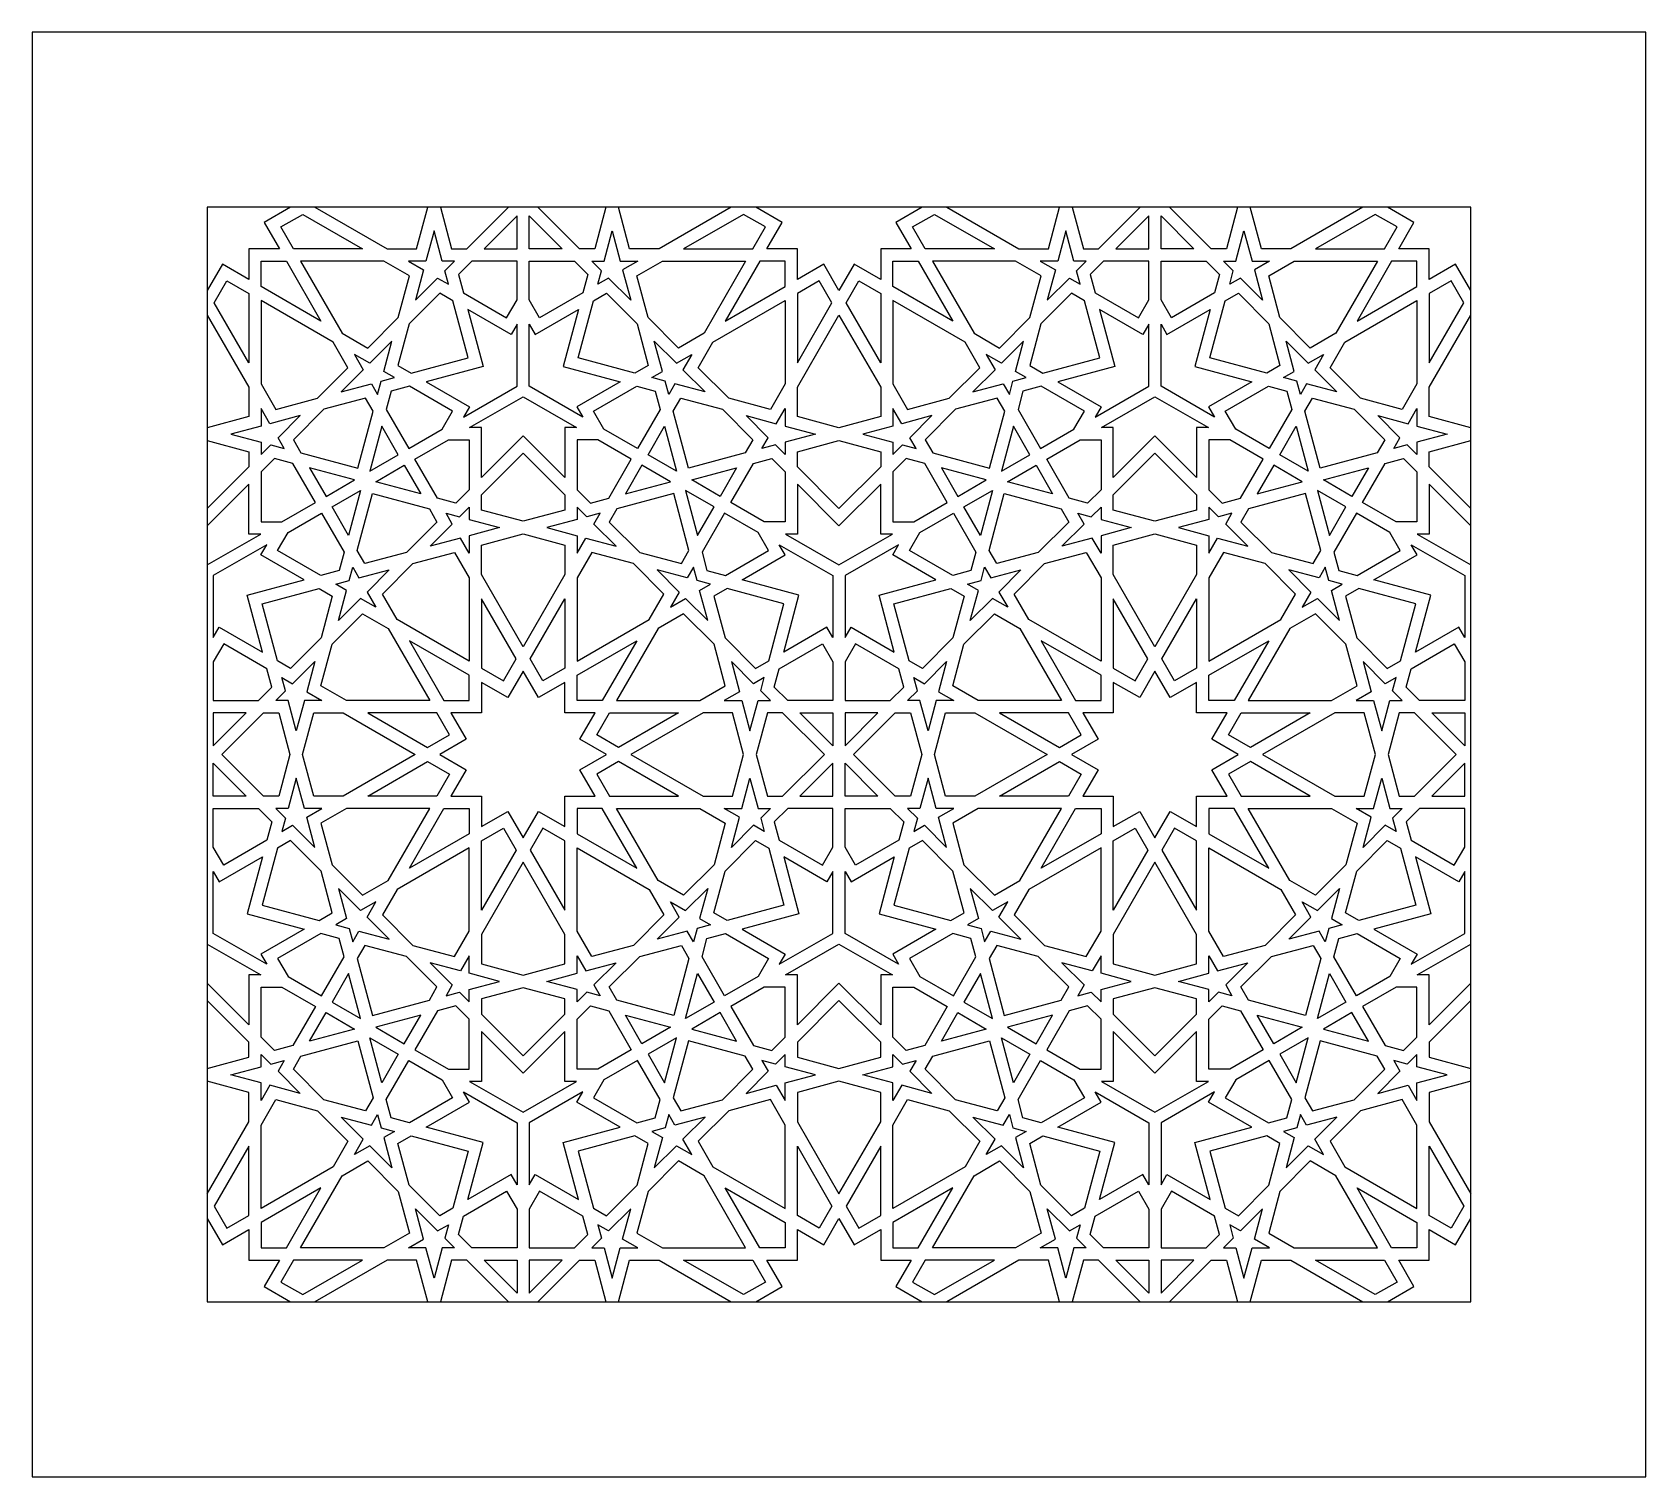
# Model space of a CAD drawing. Extents: x -423 to 1422, y 1718 to 3369.
import ezdxf

# ---------------------------------------------------------------- set-up
doc = ezdxf.new("R2010")
doc.units = 0
doc.layers.add('LAYER_01', color=7, linetype='CONTINUOUS')

msp = doc.modelspace()

# ---------------------------------------------------------------- linework, layer by layer
at = {"layer": 'LAYER_01'}
for points in [[(-423, 1717.6), (1421.7, 1717.6), (1421.7, 3368.7), (-423, 3368.7)], [(-223, 1917.6), (1221.7, 1917.6), (1221.7, 3168.7), (-223, 3168.7)], [(-124.4, 3121.1), (-138.8, 3146.2), (-113.8, 3160.6), (-45.3, 3121.1)], [(93.6, 3121.1), (131.2, 3121.1), (131.2, 3158.7)], [(145.2, 3158.7), (182.8, 3121.1), (145.2, 3121.1)], [(400.7, 3121.1), (415.2, 3146.2), (390.1, 3160.6), (321.6, 3121.1)], [(598, 3121.1), (583.5, 3146.2), (608.6, 3160.6), (677, 3121.1)], [(853.5, 3158.7), (815.9, 3121.1), (853.5, 3121.1)], [(867.5, 3158.7), (905.1, 3121.1), (867.5, 3121.1)], [(1123, 3121.1), (1137.5, 3146.2), (1112.4, 3160.6), (1044, 3121.1)], [(52.7, 3080.7), (48.6, 3095.9), (59.8, 3107.1), (45.6, 3107.1), (36.4, 3141.7), (27.1, 3107.1), (7, 3107.1), (24.4, 3097), (15.1, 3062.4), (40.4, 3087.8)], [(223.6, 3080.7), (227.7, 3095.9), (216.6, 3107.1), (230.7, 3107.1), (240, 3141.7), (249.2, 3107.1), (269.4, 3107.1), (251.9, 3097), (261.2, 3062.4), (235.9, 3087.8)], [(775, 3080.7), (770.9, 3095.9), (782.1, 3107.1), (768, 3107.1), (758.7, 3141.7), (749.4, 3107.1), (729.3, 3107.1), (746.7, 3097), (737.5, 3062.4), (762.8, 3087.8)], [(946, 3080.7), (950.1, 3095.9), (938.9, 3107.1), (953, 3107.1), (962.3, 3141.7), (971.6, 3107.1), (991.7, 3107.1), (974.3, 3097), (983.5, 3062.4), (958.2, 3087.8)], [(-161.4, 3078.2), (-161.4, 3107.1), (-132.4, 3107.1), (-92.9, 3038.6)], [(-68.7, 3024.6), (-39.5, 3007.8), (-4.7, 3042.6), (8.1, 3090.3), (-21, 3107.1), (-116.3, 3107.1)], [(119.2, 3042.3), (131.2, 3062.9), (131.2, 3107.1), (79.6, 3107.1), (64.2, 3091.7), (69.9, 3070.8)], [(157.1, 3042.3), (145.2, 3062.9), (145.2, 3107.1), (196.8, 3107.1), (212.1, 3091.7), (206.5, 3070.8)], [(345, 3024.6), (315.9, 3007.8), (281, 3042.6), (268.2, 3090.3), (297.4, 3107.1), (392.6, 3107.1)], [(437.7, 3078.2), (437.7, 3107.1), (408.8, 3107.1), (369.2, 3038.6)], [(561, 3078.2), (561, 3107.1), (589.9, 3107.1), (629.4, 3038.6)], [(653.7, 3024.6), (682.8, 3007.8), (717.7, 3042.6), (730.4, 3090.3), (701.3, 3107.1), (606.1, 3107.1)], [(853.5, 3062.9), (853.5, 3107.1), (801.9, 3107.1), (786.6, 3091.7), (792.2, 3070.8), (841.6, 3042.3)], [(867.5, 3062.9), (867.5, 3107.1), (919.1, 3107.1), (934.4, 3091.7), (928.8, 3070.8), (879.4, 3042.3)], [(1067.3, 3024.6), (1038.2, 3007.8), (1003.3, 3042.6), (990.6, 3090.3), (1019.7, 3107.1), (1114.9, 3107.1)], [(1160, 3078.2), (1160, 3107.1), (1131.1, 3107.1), (1091.6, 3038.6)], [(-214.9, 3059.5), (-200.4, 3084.5), (-175.4, 3070.1), (-175.4, 2991)], [(491.3, 3059.5), (476.8, 3084.5), (451.7, 3070.1), (451.7, 2991)], [(507.4, 3059.5), (521.9, 3084.5), (547, 3070.1), (547, 2991)], [(1213.6, 3059.5), (1199.1, 3084.5), (1174, 3070.1), (1174, 2991)], [(42.8, 3070.3), (7.9, 3035.4), (-4.9, 2987.8), (10.2, 2979.1), (75.3, 2996.5), (57.8, 3061.6)], [(233.6, 3070.3), (268.4, 3035.4), (281.2, 2987.8), (266.1, 2979.1), (201.1, 2996.5), (218.5, 3061.6)], [(765.1, 3070.3), (730.2, 3035.4), (717.5, 2987.8), (732.5, 2979.1), (797.6, 2996.5), (780.2, 3061.6)], [(955.9, 3070.3), (990.8, 3035.4), (1003.5, 2987.8), (988.5, 2979.1), (923.4, 2996.5), (940.8, 3061.6)], [(-161.4, 2966.8), (-144.6, 2937.6), (-96.9, 2950.4), (-62.1, 2985.2), (-78.9, 3014.4), (-161.4, 3062)], [(131.2, 2964.2), (131.2, 3034.9), (124.4, 3023.1), (75, 3051.7), (92.4, 2986.6), (27.4, 2969.2), (76.8, 2940.7), (70, 2928.9)], [(145.2, 2964.2), (145.2, 3034.9), (152, 3023.1), (201.4, 3051.7), (183.9, 2986.6), (249, 2969.2), (199.6, 2940.7), (206.4, 2928.9)], [(437.7, 2966.8), (420.9, 2937.6), (373.3, 2950.4), (338.4, 2985.2), (355.2, 3014.4), (437.7, 3062)], [(547, 2929.4), (499.3, 2916.6), (451.7, 2929.4), (451.7, 2963), (499.3, 3045.5), (547, 2963)], [(561, 2966.8), (577.8, 2937.6), (625.4, 2950.4), (660.2, 2985.2), (643.4, 3014.4), (561, 3062)], [(853.5, 2964.2), (853.5, 3034.9), (846.7, 3023.1), (797.3, 3051.7), (814.7, 2986.6), (749.7, 2969.2), (799.1, 2940.7), (792.3, 2928.9)], [(928.7, 2928.9), (867.5, 2964.2), (867.5, 3034.9), (874.3, 3023.1), (923.7, 3051.7), (906.3, 2986.6), (971.3, 2969.2), (921.9, 2940.7)], [(1160, 2966.8), (1143.2, 2937.6), (1095.6, 2950.4), (1060.8, 2985.2), (1077.6, 3014.4), (1160, 3062)], [(-28.2, 2954.6), (-24.2, 2969.9), (-8.9, 2974), (-21.2, 2981), (-11.9, 3015.6), (-37.2, 2990.3), (-54.7, 3000.4), (-44.6, 2982.9), (-69.9, 2957.6), (-35.3, 2966.9)], [(304.6, 2954.6), (300.5, 2969.9), (285.2, 2974), (297.5, 2981), (288.2, 3015.6), (313.6, 2990.3), (331, 3000.4), (320.9, 2982.9), (346.2, 2957.6), (311.7, 2966.9)], [(694.1, 2954.6), (698.2, 2969.9), (713.4, 2974), (701.2, 2981), (710.4, 3015.6), (685.1, 2990.3), (667.7, 3000.4), (677.7, 2982.9), (652.4, 2957.6), (687, 2966.9)], [(1026.9, 2954.6), (1022.8, 2969.9), (1007.6, 2974), (1019.8, 2981), (1010.6, 3015.6), (1035.9, 2990.3), (1053.3, 3000.4), (1043.3, 2982.9), (1068.6, 2957.6), (1034, 2966.9)], [(45.7, 2914.9), (57.6, 2935.5), (8.2, 2964.1), (-12.7, 2958.4), (-18.3, 2937.5), (7.4, 2892.8)], [(185.8, 2859.7), (138.2, 2907.3), (90.6, 2859.7), (90.6, 2916.8), (77, 2916.8), (138.2, 2952.1), (199.4, 2916.8), (185.8, 2916.8)], [(230.6, 2914.9), (218.7, 2935.5), (268.1, 2964.1), (289.1, 2958.4), (294.7, 2937.5), (268.9, 2892.8)], [(768, 2914.9), (780, 2935.5), (730.6, 2964.1), (709.6, 2958.4), (704, 2937.5), (729.8, 2892.8)], [(908.1, 2859.7), (860.5, 2907.3), (812.9, 2859.7), (812.9, 2916.8), (799.3, 2916.8), (860.5, 2952.1), (921.7, 2916.8), (908.1, 2916.8)], [(991.2, 2892.8), (953, 2914.9), (941, 2935.5), (990.4, 2964.1), (1011.4, 2958.4), (1017, 2937.5)], [(-161.4, 2885.9), (-150.2, 2897.1), (-135, 2893), (-142, 2905.3), (-116.7, 2930.6), (-151.3, 2921.3), (-161.4, 2938.8), (-161.4, 2918.6), (-195.9, 2909.3), (-161.4, 2900.1)], [(-42.1, 2950.6), (-89.7, 2937.8), (-124.5, 2903), (-115.8, 2887.9), (-50.8, 2870.5), (-33.4, 2935.5)], [(318.4, 2950.6), (366, 2937.8), (400.9, 2903), (392.2, 2887.9), (327.1, 2870.5), (309.7, 2935.5)], [(437.7, 2885.9), (426.6, 2897.1), (411.3, 2893), (418.4, 2905.3), (393.1, 2930.6), (427.6, 2921.3), (437.7, 2938.8), (437.7, 2918.6), (472.3, 2909.3), (437.7, 2900.1)], [(561, 2885.9), (572.1, 2897.1), (587.4, 2893), (580.3, 2905.3), (605.6, 2930.6), (571, 2921.3), (561, 2938.8), (561, 2918.6), (526.4, 2909.3), (561, 2900.1)], [(680.3, 2950.6), (632.6, 2937.8), (597.8, 2903), (606.5, 2887.9), (671.5, 2870.5), (689, 2935.5)], [(1040.7, 2950.6), (1088.4, 2937.8), (1123.2, 2903), (1114.5, 2887.9), (1049.5, 2870.5), (1032, 2935.5)], [(1160, 2885.9), (1148.9, 2897.1), (1133.6, 2893), (1140.7, 2905.3), (1115.4, 2930.6), (1150, 2921.3), (1160, 2938.8), (1160, 2918.6), (1194.6, 2909.3), (1160, 2900.1)], [(-4.7, 2885.8), (-23.5, 2918.4), (-37.2, 2867)], [(281, 2885.8), (299.8, 2918.4), (313.6, 2867)], [(685.1, 2867), (717.7, 2885.8), (698.9, 2918.4)], [(1003.3, 2885.8), (1022.1, 2918.4), (1035.9, 2867)], [(40.2, 2836), (14.4, 2880.7), (52.7, 2902.8), (76.6, 2902.8), (76.6, 2845.7), (61.2, 2830.4)], [(236.1, 2836), (261.9, 2880.7), (223.6, 2902.8), (199.8, 2902.8), (199.8, 2845.7), (215.1, 2830.4)], [(451.7, 2889.3), (499.3, 2902.1), (547, 2889.3), (547, 2871.9), (499.3, 2824.3), (451.7, 2871.9)], [(762.6, 2836), (736.8, 2880.7), (775, 2902.8), (798.9, 2902.8), (798.9, 2845.7), (783.5, 2830.4)], [(958.4, 2836), (984.2, 2880.7), (946, 2902.8), (922.1, 2902.8), (922.1, 2845.7), (937.5, 2830.4)], [(-137.5, 2809.1), (-99.3, 2831.2), (-125.1, 2875.9), (-146, 2881.5), (-161.4, 2866.1), (-161.4, 2809.1)], [(90.6, 2839.9), (138.2, 2887.5), (185.8, 2839.9), (185.8, 2822.5), (138.2, 2809.8), (90.6, 2822.5)], [(413.9, 2809.1), (375.6, 2831.2), (401.4, 2875.9), (422.4, 2881.5), (437.7, 2866.1), (437.7, 2809.1)], [(584.8, 2809.1), (623.1, 2831.2), (597.3, 2875.9), (576.3, 2881.5), (561, 2866.1), (561, 2809.1)], [(812.9, 2839.9), (860.5, 2887.5), (908.1, 2839.9), (908.1, 2822.5), (860.5, 2809.8), (812.9, 2822.5)], [(1136.2, 2809.1), (1097.9, 2831.2), (1123.7, 2875.9), (1144.7, 2881.5), (1160, 2866.1), (1160, 2809.1)], [(-105.9, 2870.7), (-87.1, 2838.2), (-54.6, 2857)], [(-30.2, 2854.9), (2.3, 2873.7), (21.1, 2841.1)], [(306.6, 2854.9), (274, 2873.7), (255.2, 2841.1)], [(363.5, 2838.2), (330.9, 2857), (382.3, 2870.7)], [(635.2, 2838.2), (667.7, 2857), (616.4, 2870.7)], [(692.1, 2854.9), (724.7, 2873.7), (743.4, 2841.1)], [(1028.9, 2854.9), (996.3, 2873.7), (977.6, 2841.1)], [(1104.6, 2870.7), (1085.8, 2838.2), (1053.3, 2857)], [(-80.1, 2826.1), (-47.6, 2844.9), (-61.4, 2793.5)], [(39.7, 2808.9), (4.9, 2774), (-42.8, 2761.3), (-51.5, 2776.4), (-34, 2841.4), (31, 2824)], [(236.6, 2808.9), (271.5, 2774), (319.1, 2761.3), (327.8, 2776.4), (310.4, 2841.4), (245.3, 2824)], [(356.5, 2826.1), (323.9, 2844.9), (337.7, 2793.5)], [(499.3, 2759.8), (560.5, 2795.1), (547, 2795.1), (547, 2852.1), (499.3, 2804.5), (451.7, 2852.1), (451.7, 2795.1), (438.1, 2795.1)], [(642.2, 2826.1), (674.7, 2844.9), (661, 2793.5)], [(762.1, 2808.9), (727.2, 2774), (679.6, 2761.3), (670.9, 2776.4), (688.3, 2841.4), (753.3, 2824)], [(958.9, 2808.9), (993.8, 2774), (1041.4, 2761.3), (1050.1, 2776.4), (1032.7, 2841.4), (967.7, 2824)], [(1078.8, 2826.1), (1046.3, 2844.9), (1060, 2793.5)], [(76.6, 2793.2), (76.6, 2773.1), (66.5, 2790.5), (31.9, 2781.3), (57.2, 2806.6), (50.1, 2818.9), (65.4, 2814.8), (76.6, 2825.9), (76.6, 2811.8), (111.1, 2802.5)], [(199.8, 2793.2), (199.8, 2773.1), (209.9, 2790.5), (244.4, 2781.3), (219.1, 2806.6), (226.2, 2818.9), (210.9, 2814.8), (199.8, 2825.9), (199.8, 2811.8), (165.2, 2802.5)], [(798.9, 2793.2), (798.9, 2773.1), (788.8, 2790.5), (754.2, 2781.3), (779.5, 2806.6), (772.5, 2818.9), (787.7, 2814.8), (798.9, 2825.9), (798.9, 2811.8), (833.5, 2802.5)], [(922.1, 2793.2), (922.1, 2773.1), (932.2, 2790.5), (966.8, 2781.3), (941.5, 2806.6), (948.5, 2818.9), (933.3, 2814.8), (922.1, 2825.9), (922.1, 2811.8), (887.5, 2802.5)], [(-142.5, 2776.3), (-130.5, 2797), (-92.3, 2819.1), (-66.5, 2774.4), (-72.1, 2753.4), (-93.1, 2747.8)], [(418.8, 2776.3), (406.9, 2797), (368.6, 2819.1), (342.8, 2774.4), (348.4, 2753.4), (369.4, 2747.8)], [(579.9, 2776.3), (591.8, 2797), (630.1, 2819.1), (655.9, 2774.4), (650.2, 2753.4), (629.3, 2747.8)], [(1141.1, 2776.3), (1129.2, 2797), (1090.9, 2819.1), (1065.1, 2774.4), (1070.8, 2753.4), (1091.7, 2747.8)], [(90.6, 2782.5), (138.2, 2795.3), (185.8, 2782.5), (185.8, 2748.9), (138.2, 2666.4), (90.6, 2748.9)], [(812.9, 2782.5), (860.5, 2795.3), (908.1, 2782.5), (908.1, 2748.9), (860.5, 2666.4), (812.9, 2748.9)], [(-216, 2747.6), (-216, 2676.9), (-209.2, 2688.7), (-159.8, 2660.2), (-177.2, 2725.2), (-112.2, 2742.7), (-161.6, 2771.2), (-154.8, 2783)], [(-5.9, 2697.5), (-22.7, 2726.6), (12.1, 2761.5), (59.7, 2774.2), (76.6, 2745.1), (76.6, 2649.9)], [(282.3, 2697.5), (299.1, 2726.6), (264.2, 2761.5), (216.6, 2774.2), (199.8, 2745.1), (199.8, 2649.9)], [(492.3, 2747.6), (492.3, 2676.9), (485.5, 2688.7), (436.1, 2660.2), (453.6, 2725.2), (388.5, 2742.7), (437.9, 2771.2), (431.1, 2783)], [(506.3, 2747.6), (506.3, 2676.9), (513.1, 2688.7), (562.5, 2660.2), (545.1, 2725.2), (610.1, 2742.7), (560.7, 2771.2), (567.5, 2783)], [(716.4, 2697.5), (699.6, 2726.6), (734.4, 2761.5), (782.1, 2774.2), (798.9, 2745.1), (798.9, 2649.9)], [(1004.6, 2697.5), (1021.4, 2726.6), (986.6, 2761.5), (938.9, 2774.2), (922.1, 2745.1), (922.1, 2649.9)], [(1214.7, 2747.6), (1214.7, 2676.9), (1207.9, 2688.7), (1158.5, 2660.2), (1175.9, 2725.2), (1110.9, 2742.7), (1160.3, 2771.2), (1153.5, 2783)], [(-75.9, 2737.9), (-60.7, 2742), (-56.6, 2757.2), (-49.5, 2745), (-14.9, 2754.2), (-40.2, 2728.9), (-30.2, 2711.5), (-47.6, 2721.6), (-72.9, 2696.3), (-63.7, 2730.8)], [(352.3, 2737.9), (337, 2742), (332.9, 2757.2), (325.8, 2745), (291.3, 2754.2), (316.6, 2728.9), (306.5, 2711.5), (324, 2721.6), (349.3, 2696.3), (340, 2730.8)], [(646.4, 2737.9), (661.7, 2742), (665.7, 2757.2), (672.8, 2745), (707.4, 2754.2), (682.1, 2728.9), (692.2, 2711.5), (674.7, 2721.6), (649.4, 2696.3), (658.7, 2730.8)], [(1074.6, 2737.9), (1059.3, 2742), (1055.2, 2757.2), (1048.2, 2745), (1013.6, 2754.2), (1038.9, 2728.9), (1028.8, 2711.5), (1046.3, 2721.6), (1071.6, 2696.3), (1062.3, 2730.8)], [(-80, 2724.1), (-92.7, 2676.5), (-127.6, 2641.6), (-142.7, 2650.3), (-160.1, 2715.3), (-95, 2732.8)], [(356.3, 2724.1), (369.1, 2676.5), (403.9, 2641.6), (419, 2650.3), (436.4, 2715.3), (371.4, 2732.8)], [(642.4, 2724.1), (629.6, 2676.5), (594.8, 2641.6), (579.7, 2650.3), (562.2, 2715.3), (627.3, 2732.8)], [(1078.6, 2724.1), (1091.4, 2676.5), (1126.2, 2641.6), (1141.3, 2650.3), (1158.8, 2715.3), (1093.7, 2732.8)], [(130.1, 2652.4), (90.6, 2720.9), (90.6, 2641.8), (115.6, 2627.3)], [(146.3, 2652.4), (185.8, 2720.9), (185.8, 2641.8), (160.7, 2627.3)], [(852.4, 2652.4), (812.9, 2720.9), (812.9, 2641.8), (837.9, 2627.3)], [(868.6, 2652.4), (908.1, 2720.9), (908.1, 2641.8), (883.1, 2627.3)], [(-63.8, 2604.8), (-92.9, 2621.6), (-80.2, 2669.2), (-45.3, 2704.1), (-16.2, 2687.2), (31.4, 2604.8)], [(340.1, 2604.8), (369.3, 2621.6), (356.5, 2669.2), (321.6, 2704.1), (292.5, 2687.2), (244.9, 2604.8)], [(658.5, 2604.8), (629.4, 2621.6), (642.2, 2669.2), (677, 2704.1), (706.2, 2687.2), (753.8, 2604.8)], [(1062.5, 2604.8), (1091.6, 2621.6), (1078.8, 2669.2), (1044, 2704.1), (1014.8, 2687.2), (967.2, 2604.8)], [(-216, 2648.9), (-216, 2604.8), (-164.4, 2604.8), (-149.1, 2620.1), (-154.7, 2641.1), (-204.1, 2669.6)], [(47.6, 2604.8), (76.6, 2604.8), (76.6, 2633.7), (8.1, 2673.2)], [(228.7, 2604.8), (199.8, 2604.8), (199.8, 2633.7), (268.3, 2673.2)], [(492.3, 2648.9), (492.3, 2604.8), (440.7, 2604.8), (425.4, 2620.1), (431, 2641.1), (480.4, 2669.6)], [(506.3, 2648.9), (506.3, 2604.8), (557.9, 2604.8), (573.3, 2620.1), (567.7, 2641.1), (518.3, 2669.6)], [(769.9, 2604.8), (798.9, 2604.8), (798.9, 2633.7), (730.4, 2673.2)], [(951.1, 2604.8), (922.1, 2604.8), (922.1, 2633.7), (990.6, 2673.2)], [(1214.7, 2648.9), (1214.7, 2604.8), (1163.1, 2604.8), (1147.7, 2620.1), (1153.3, 2641.1), (1202.7, 2669.6)], [(-144.6, 2604.8), (-133.4, 2615.9), (-137.5, 2631.2), (-125.3, 2624.1), (-100, 2649.4), (-109.2, 2614.8), (-91.8, 2604.8), (-111.9, 2604.8), (-121.2, 2570.2), (-130.5, 2604.8)], [(120.7, 2478.1), (138.2, 2447.9), (155.6, 2478.1), (185.8, 2460.7), (185.8, 2495.5), (220.6, 2495.5), (203.2, 2525.7), (233.4, 2543.2), (203.2, 2560.6), (220.6, 2590.8), (185.8, 2590.8), (185.8, 2625.6), (155.6, 2608.2), (138.2, 2638.4), (120.7, 2608.2), (90.6, 2625.6), (90.6, 2590.8), (55.7, 2590.8), (73.1, 2560.6), (42.9, 2543.2), (73.1, 2525.7), (55.7, 2495.5), (90.6, 2495.5), (90.6, 2460.7)], [(420.9, 2604.8), (409.8, 2615.9), (413.9, 2631.2), (401.6, 2624.1), (376.3, 2649.4), (385.6, 2614.8), (368.1, 2604.8), (388.3, 2604.8), (397.5, 2570.2), (406.8, 2604.8)], [(577.7, 2604.8), (588.9, 2615.9), (584.8, 2631.2), (597.1, 2624.1), (622.4, 2649.4), (613.1, 2614.8), (630.5, 2604.8), (610.4, 2604.8), (601.1, 2570.2), (591.9, 2604.8)], [(843.1, 2478.1), (860.5, 2447.9), (877.9, 2478.1), (908.1, 2460.7), (908.1, 2495.5), (943, 2495.5), (925.5, 2525.7), (955.7, 2543.2), (925.5, 2560.6), (943, 2590.8), (908.1, 2590.8), (908.1, 2625.6), (877.9, 2608.2), (860.5, 2638.4), (843.1, 2608.2), (812.9, 2625.6), (812.9, 2590.8), (778, 2590.8), (795.5, 2560.6), (765.3, 2543.2), (795.5, 2525.7), (778, 2495.5), (812.9, 2495.5), (812.9, 2460.7)], [(1143.3, 2604.8), (1132.1, 2615.9), (1136.2, 2631.2), (1123.9, 2624.1), (1098.6, 2649.4), (1107.9, 2614.8), (1090.5, 2604.8), (1110.6, 2604.8), (1119.9, 2570.2), (1129.1, 2604.8)], [(-178.4, 2590.8), (-216, 2590.8), (-216, 2553.2)], [(-158.6, 2495.5), (-206.2, 2543.2), (-158.6, 2590.8), (-141.2, 2590.8), (-128.4, 2543.2), (-141.2, 2495.5)], [(-101.2, 2495.5), (-113.9, 2543.2), (-101.2, 2590.8), (-67.5, 2590.8), (14.9, 2543.2), (-67.5, 2495.5)], [(28.9, 2551.2), (54, 2565.7), (39.5, 2590.8), (-39.5, 2590.8)], [(247.4, 2551.2), (222.3, 2565.7), (236.8, 2590.8), (315.9, 2590.8)], [(377.5, 2495.5), (390.3, 2543.2), (377.5, 2590.8), (343.9, 2590.8), (261.4, 2543.2), (343.9, 2495.5)], [(434.9, 2495.5), (482.6, 2543.2), (434.9, 2590.8), (417.5, 2590.8), (404.8, 2543.2), (417.5, 2495.5)], [(454.7, 2590.8), (492.3, 2590.8), (492.3, 2553.2)], [(543.9, 2590.8), (506.3, 2590.8), (506.3, 2553.2)], [(563.7, 2495.5), (516.1, 2543.2), (563.7, 2590.8), (581.1, 2590.8), (593.9, 2543.2), (581.1, 2495.5)], [(621.1, 2495.5), (608.4, 2543.2), (621.1, 2590.8), (654.8, 2590.8), (737.3, 2543.2), (654.8, 2495.5)], [(751.3, 2551.2), (776.3, 2565.7), (761.9, 2590.8), (682.8, 2590.8)], [(969.7, 2551.2), (944.7, 2565.7), (959.1, 2590.8), (1038.2, 2590.8)], [(1099.9, 2495.5), (1112.6, 2543.2), (1099.9, 2590.8), (1066.2, 2590.8), (983.7, 2543.2), (1066.2, 2495.5)], [(1157.3, 2495.5), (1204.9, 2543.2), (1157.3, 2590.8), (1139.9, 2590.8), (1127.1, 2543.2), (1139.9, 2495.5)], [(1177.1, 2590.8), (1214.7, 2590.8), (1214.7, 2553.2)], [(-178.4, 2495.5), (-216, 2495.5), (-216, 2533.1)], [(28.9, 2535.1), (54, 2520.6), (39.5, 2495.5), (-39.5, 2495.5)], [(247.4, 2535.1), (222.3, 2520.6), (236.8, 2495.5), (315.9, 2495.5)], [(454.7, 2495.5), (492.3, 2495.5), (492.3, 2533.1)], [(543.9, 2495.5), (506.3, 2495.5), (506.3, 2533.1)], [(751.3, 2535.1), (776.3, 2520.6), (761.9, 2495.5), (682.8, 2495.5)], [(969.7, 2535.1), (944.7, 2520.6), (959.1, 2495.5), (1038.2, 2495.5)], [(1177.1, 2495.5), (1214.7, 2495.5), (1214.7, 2533.1)], [(-144.6, 2481.5), (-133.4, 2470.4), (-137.5, 2455.1), (-125.3, 2462.2), (-100, 2436.9), (-109.2, 2471.5), (-91.8, 2481.5), (-111.9, 2481.5), (-121.2, 2516.1), (-130.5, 2481.5)], [(420.9, 2481.5), (409.8, 2470.4), (413.9, 2455.1), (401.6, 2462.2), (376.3, 2436.9), (385.6, 2471.5), (368.1, 2481.5), (388.3, 2481.5), (397.5, 2516.1), (406.8, 2481.5)], [(577.7, 2481.5), (588.9, 2470.4), (584.8, 2455.1), (597.1, 2462.2), (622.4, 2436.9), (613.1, 2471.5), (630.5, 2481.5), (610.4, 2481.5), (601.1, 2516.1), (591.9, 2481.5)], [(1143.3, 2481.5), (1132.1, 2470.4), (1136.2, 2455.1), (1123.9, 2462.2), (1098.6, 2436.9), (1107.9, 2471.5), (1090.5, 2481.5), (1110.6, 2481.5), (1119.9, 2516.1), (1129.1, 2481.5)], [(-216, 2437.4), (-216, 2481.5), (-164.4, 2481.5), (-149.1, 2466.2), (-154.7, 2445.2), (-204.1, 2416.7)], [(-63.8, 2481.5), (-92.9, 2464.7), (-80.2, 2417.1), (-45.3, 2382.2), (-16.2, 2399.1), (31.4, 2481.5)], [(47.6, 2481.5), (76.6, 2481.5), (76.6, 2452.6), (8.1, 2413.1)], [(228.7, 2481.5), (199.8, 2481.5), (199.8, 2452.6), (268.3, 2413.1)], [(340.1, 2481.5), (369.3, 2464.7), (356.5, 2417.1), (321.6, 2382.2), (292.5, 2399.1), (244.9, 2481.5)], [(492.3, 2437.4), (492.3, 2481.5), (440.7, 2481.5), (425.4, 2466.2), (431, 2445.2), (480.4, 2416.7)], [(506.3, 2437.4), (506.3, 2481.5), (557.9, 2481.5), (573.3, 2466.2), (567.7, 2445.2), (518.3, 2416.7)], [(658.5, 2481.5), (629.4, 2464.7), (642.2, 2417.1), (677, 2382.2), (706.2, 2399.1), (753.8, 2481.5)], [(769.9, 2481.5), (798.9, 2481.5), (798.9, 2452.6), (730.4, 2413.1)], [(951.1, 2481.5), (922.1, 2481.5), (922.1, 2452.6), (990.6, 2413.1)], [(1062.5, 2481.5), (1091.6, 2464.7), (1078.8, 2417.1), (1044, 2382.2), (1014.8, 2399.1), (967.2, 2481.5)], [(1214.7, 2437.4), (1214.7, 2481.5), (1163.1, 2481.5), (1147.7, 2466.2), (1153.3, 2445.2), (1202.7, 2416.7)], [(130.1, 2433.9), (90.6, 2365.4), (90.6, 2444.5), (115.6, 2459)], [(146.3, 2433.9), (185.8, 2365.4), (185.8, 2444.5), (160.7, 2459)], [(852.4, 2433.9), (812.9, 2365.4), (812.9, 2444.5), (837.9, 2459)], [(868.6, 2433.9), (908.1, 2365.4), (908.1, 2444.5), (883.1, 2459)], [(-80, 2362.2), (-92.7, 2409.8), (-127.6, 2444.7), (-142.7, 2436), (-160.1, 2371), (-95, 2353.5)], [(-5.9, 2388.8), (-22.7, 2359.7), (12.1, 2324.8), (59.7, 2312.1), (76.6, 2341.2), (76.6, 2436.4)], [(282.3, 2388.8), (299.1, 2359.7), (264.2, 2324.8), (216.6, 2312.1), (199.8, 2341.2), (199.8, 2436.4)], [(356.3, 2362.2), (369.1, 2409.8), (403.9, 2444.7), (419, 2436), (436.4, 2371), (371.4, 2353.5)], [(642.4, 2362.2), (629.6, 2409.8), (594.8, 2444.7), (579.7, 2436), (562.2, 2371), (627.3, 2353.5)], [(716.4, 2388.8), (699.6, 2359.7), (734.4, 2324.8), (782.1, 2312.1), (798.9, 2341.2), (798.9, 2436.4)], [(1004.6, 2388.8), (1021.4, 2359.7), (986.6, 2324.8), (938.9, 2312.1), (922.1, 2341.2), (922.1, 2436.4)], [(1078.6, 2362.2), (1091.4, 2409.8), (1126.2, 2444.7), (1141.3, 2436), (1158.8, 2371), (1093.7, 2353.5)], [(-216, 2338.7), (-216, 2409.4), (-209.2, 2397.6), (-159.8, 2426.1), (-177.2, 2361.1), (-112.2, 2343.6), (-161.6, 2315.1), (-154.8, 2303.3)], [(90.6, 2303.8), (138.2, 2291), (185.8, 2303.8), (185.8, 2337.4), (138.2, 2419.9), (90.6, 2337.4)], [(492.3, 2338.7), (492.3, 2409.4), (485.5, 2397.6), (436.1, 2426.1), (453.6, 2361.1), (388.5, 2343.6), (437.9, 2315.1), (431.1, 2303.3)], [(506.3, 2338.7), (506.3, 2409.4), (513.1, 2397.6), (562.5, 2426.1), (545.1, 2361.1), (610.1, 2343.6), (560.7, 2315.1), (567.5, 2303.3)], [(812.9, 2303.8), (860.5, 2291), (908.1, 2303.8), (908.1, 2337.4), (860.5, 2419.9), (812.9, 2337.4)], [(1214.7, 2338.7), (1214.7, 2409.4), (1207.9, 2397.6), (1158.5, 2426.1), (1175.9, 2361.1), (1110.9, 2343.6), (1160.3, 2315.1), (1153.5, 2303.3)], [(-75.9, 2348.4), (-60.7, 2344.3), (-56.6, 2329.1), (-49.5, 2341.3), (-14.9, 2332.1), (-40.2, 2357.4), (-30.2, 2374.8), (-47.6, 2364.7), (-72.9, 2390), (-63.7, 2355.5)], [(352.3, 2348.4), (337, 2344.3), (332.9, 2329.1), (325.8, 2341.3), (291.3, 2332.1), (316.6, 2357.4), (306.5, 2374.8), (324, 2364.7), (349.3, 2390), (340, 2355.5)], [(646.4, 2348.4), (661.7, 2344.3), (665.7, 2329.1), (672.8, 2341.3), (707.4, 2332.1), (682.1, 2357.4), (692.2, 2374.8), (674.7, 2364.7), (649.4, 2390), (658.7, 2355.5)], [(1074.6, 2348.4), (1059.3, 2344.3), (1055.2, 2329.1), (1048.2, 2341.3), (1013.6, 2332.1), (1038.9, 2357.4), (1028.8, 2374.8), (1046.3, 2364.7), (1071.6, 2390), (1062.3, 2355.5)], [(-142.5, 2310), (-130.5, 2289.3), (-92.3, 2267.2), (-66.5, 2311.9), (-72.1, 2332.9), (-93.1, 2338.5)], [(39.7, 2277.4), (4.9, 2312.3), (-42.8, 2325), (-51.5, 2309.9), (-34, 2244.9), (31, 2262.3)], [(236.6, 2277.4), (271.5, 2312.3), (319.1, 2325), (327.8, 2309.9), (310.4, 2244.9), (245.3, 2262.3)], [(418.8, 2310), (406.9, 2289.3), (368.6, 2267.2), (342.8, 2311.9), (348.4, 2332.9), (369.4, 2338.5)], [(499.3, 2326.5), (560.5, 2291.2), (547, 2291.2), (547, 2234.2), (499.3, 2281.8), (451.7, 2234.2), (451.7, 2291.2), (438.1, 2291.2)], [(579.9, 2310), (591.8, 2289.3), (630.1, 2267.2), (655.9, 2311.9), (650.2, 2332.9), (629.3, 2338.5)], [(762.1, 2277.4), (727.2, 2312.3), (679.6, 2325), (670.9, 2309.9), (688.3, 2244.9), (753.3, 2262.3)], [(958.9, 2277.4), (993.8, 2312.3), (1041.4, 2325), (1050.1, 2309.9), (1032.7, 2244.9), (967.7, 2262.3)], [(1141.1, 2310), (1129.2, 2289.3), (1090.9, 2267.2), (1065.1, 2311.9), (1070.8, 2332.9), (1091.7, 2338.5)], [(76.6, 2293.1), (76.6, 2313.2), (66.5, 2295.8), (31.9, 2305), (57.2, 2279.7), (50.1, 2267.4), (65.4, 2271.5), (76.6, 2260.4), (76.6, 2274.5), (111.1, 2283.8)], [(199.8, 2293.1), (199.8, 2313.2), (209.9, 2295.8), (244.4, 2305), (219.1, 2279.7), (226.2, 2267.4), (210.9, 2271.5), (199.8, 2260.4), (199.8, 2274.5), (165.2, 2283.8)], [(798.9, 2293.1), (798.9, 2313.2), (788.8, 2295.8), (754.2, 2305), (779.5, 2279.7), (772.5, 2267.4), (787.7, 2271.5), (798.9, 2260.4), (798.9, 2274.5), (833.5, 2283.8)], [(922.1, 2293.1), (922.1, 2313.2), (932.2, 2295.8), (966.8, 2305), (941.5, 2279.7), (948.5, 2267.4), (933.3, 2271.5), (922.1, 2260.4), (922.1, 2274.5), (887.5, 2283.8)], [(-80.1, 2260.2), (-47.6, 2241.4), (-61.4, 2292.8)], [(356.5, 2260.2), (323.9, 2241.4), (337.7, 2292.8)], [(642.2, 2260.2), (674.7, 2241.4), (661, 2292.8)], [(1078.8, 2260.2), (1046.3, 2241.4), (1060, 2292.8)], [(-137.5, 2277.2), (-99.3, 2255.1), (-125.1, 2210.4), (-146, 2204.8), (-161.4, 2220.2), (-161.4, 2277.2)], [(90.6, 2246.4), (138.2, 2198.8), (185.8, 2246.4), (185.8, 2263.8), (138.2, 2276.5), (90.6, 2263.8)], [(413.9, 2277.2), (375.6, 2255.1), (401.4, 2210.4), (422.4, 2204.8), (437.7, 2220.2), (437.7, 2277.2)], [(584.8, 2277.2), (623.1, 2255.1), (597.3, 2210.4), (576.3, 2204.8), (561, 2220.2), (561, 2277.2)], [(812.9, 2246.4), (860.5, 2198.8), (908.1, 2246.4), (908.1, 2263.8), (860.5, 2276.5), (812.9, 2263.8)], [(1136.2, 2277.2), (1097.9, 2255.1), (1123.7, 2210.4), (1144.7, 2204.8), (1160, 2220.2), (1160, 2277.2)], [(40.2, 2250.3), (14.4, 2205.6), (52.7, 2183.5), (76.6, 2183.5), (76.6, 2240.6), (61.2, 2255.9)], [(236.1, 2250.3), (261.9, 2205.6), (223.6, 2183.5), (199.8, 2183.5), (199.8, 2240.6), (215.1, 2255.9)], [(451.7, 2197), (499.3, 2184.2), (547, 2197), (547, 2214.4), (499.3, 2262), (451.7, 2214.4)], [(762.6, 2250.3), (736.8, 2205.6), (775, 2183.5), (798.9, 2183.5), (798.9, 2240.6), (783.5, 2255.9)], [(958.4, 2250.3), (984.2, 2205.6), (946, 2183.5), (922.1, 2183.5), (922.1, 2240.6), (937.5, 2255.9)], [(-87.1, 2248.1), (-54.6, 2229.3), (-105.9, 2215.6)], [(-30.2, 2231.4), (2.3, 2212.6), (21.1, 2245.2)], [(306.6, 2231.4), (274, 2212.6), (255.2, 2245.2)], [(382.3, 2215.6), (363.5, 2248.1), (330.9, 2229.3)], [(635.2, 2248.1), (667.7, 2229.3), (616.4, 2215.6)], [(692.1, 2231.4), (724.7, 2212.6), (743.4, 2245.2)], [(1028.9, 2231.4), (996.3, 2212.6), (977.6, 2245.2)], [(1085.8, 2248.1), (1053.3, 2229.3), (1104.6, 2215.6)], [(-42.1, 2135.7), (-89.7, 2148.5), (-124.5, 2183.3), (-115.8, 2198.4), (-50.8, 2215.8), (-33.4, 2150.8)], [(-37.2, 2219.3), (-4.7, 2200.5), (-23.5, 2167.9)], [(185.8, 2226.6), (138.2, 2179), (90.6, 2226.6), (90.6, 2169.5), (77, 2169.5), (138.2, 2134.2), (199.4, 2169.5), (185.8, 2169.5)], [(281, 2200.5), (299.8, 2167.9), (313.6, 2219.3)], [(318.4, 2135.7), (366, 2148.5), (400.9, 2183.3), (392.2, 2198.4), (327.1, 2215.8), (309.7, 2150.8)], [(680.3, 2135.7), (632.6, 2148.5), (597.8, 2183.3), (606.5, 2198.4), (671.5, 2215.8), (689, 2150.8)], [(717.7, 2200.5), (698.9, 2167.9), (685.1, 2219.3)], [(908.1, 2226.6), (860.5, 2179), (812.9, 2226.6), (812.9, 2169.5), (799.3, 2169.5), (860.5, 2134.2), (921.7, 2169.5), (908.1, 2169.5)], [(1035.9, 2219.3), (1003.3, 2200.5), (1022.1, 2167.9)], [(1040.7, 2135.7), (1088.4, 2148.5), (1123.2, 2183.3), (1114.5, 2198.4), (1049.5, 2215.8), (1032, 2150.8)], [(-161.4, 2200.4), (-150.2, 2189.2), (-135, 2193.3), (-142, 2181), (-116.7, 2155.7), (-151.3, 2165), (-161.4, 2147.5), (-161.4, 2167.7), (-195.9, 2177), (-161.4, 2186.2)], [(437.7, 2200.4), (426.6, 2189.2), (411.3, 2193.3), (418.4, 2181), (393.1, 2155.7), (427.6, 2165), (437.7, 2147.5), (437.7, 2167.7), (472.3, 2177), (437.7, 2186.2)], [(561, 2200.4), (572.1, 2189.2), (587.4, 2193.3), (580.3, 2181), (605.6, 2155.7), (571, 2165), (561, 2147.5), (561, 2167.7), (526.4, 2177), (561, 2186.2)], [(1160, 2200.4), (1148.9, 2189.2), (1133.6, 2193.3), (1140.7, 2181), (1115.4, 2155.7), (1150, 2165), (1160, 2147.5), (1160, 2167.7), (1194.6, 2177), (1160, 2186.2)], [(7.4, 2193.5), (45.7, 2171.4), (57.6, 2150.8), (8.2, 2122.2), (-12.7, 2127.9), (-18.3, 2148.8)], [(230.6, 2171.4), (218.7, 2150.8), (268.1, 2122.2), (289.1, 2127.9), (294.7, 2148.8), (268.9, 2193.5)], [(729.8, 2193.5), (768, 2171.4), (780, 2150.8), (730.6, 2122.2), (709.6, 2127.9), (704, 2148.8)], [(953, 2171.4), (941, 2150.8), (990.4, 2122.2), (1011.4, 2127.9), (1017, 2148.8), (991.2, 2193.5)], [(547, 2156.9), (499.3, 2169.7), (451.7, 2156.9), (451.7, 2123.3), (499.3, 2040.8), (547, 2123.3)], [(-161.4, 2119.5), (-144.6, 2148.7), (-96.9, 2135.9), (-62.1, 2101.1), (-78.9, 2071.9), (-161.4, 2024.3)], [(131.2, 2051.4), (124.4, 2063.2), (75, 2034.6), (92.4, 2099.7), (27.4, 2117.1), (76.8, 2145.6), (70, 2157.4), (131.2, 2122.1)], [(145.2, 2122.1), (145.2, 2051.4), (152, 2063.2), (201.4, 2034.6), (183.9, 2099.7), (249, 2117.1), (199.6, 2145.6), (206.4, 2157.4)], [(437.7, 2119.5), (420.9, 2148.7), (373.3, 2135.9), (338.4, 2101.1), (355.2, 2071.9), (437.7, 2024.3)], [(561, 2119.5), (577.8, 2148.7), (625.4, 2135.9), (660.2, 2101.1), (643.4, 2071.9), (561, 2024.3)], [(853.5, 2051.4), (846.7, 2063.2), (797.3, 2034.6), (814.7, 2099.7), (749.7, 2117.1), (799.1, 2145.6), (792.3, 2157.4), (853.5, 2122.1)], [(867.5, 2051.4), (874.3, 2063.2), (923.7, 2034.6), (906.3, 2099.7), (971.3, 2117.1), (921.9, 2145.6), (928.7, 2157.4), (867.5, 2122.1)], [(1160, 2119.5), (1143.2, 2148.7), (1095.6, 2135.9), (1060.8, 2101.1), (1077.6, 2071.9), (1160, 2024.3)], [(-28.2, 2131.7), (-24.2, 2116.4), (-8.9, 2112.3), (-21.2, 2105.3), (-11.9, 2070.7), (-37.2, 2096), (-54.7, 2085.9), (-44.6, 2103.4), (-69.9, 2128.7), (-35.3, 2119.4)], [(304.6, 2131.7), (300.5, 2116.4), (285.2, 2112.3), (297.5, 2105.3), (288.2, 2070.7), (313.6, 2096), (331, 2085.9), (320.9, 2103.4), (346.2, 2128.7), (311.7, 2119.4)], [(694.1, 2131.7), (698.2, 2116.4), (713.4, 2112.3), (701.2, 2105.3), (710.4, 2070.7), (685.1, 2096), (667.7, 2085.9), (677.7, 2103.4), (652.4, 2128.7), (687, 2119.4)], [(1026.9, 2131.7), (1022.8, 2116.4), (1007.6, 2112.3), (1019.8, 2105.3), (1010.6, 2070.7), (1035.9, 2096), (1053.3, 2085.9), (1043.3, 2103.4), (1068.6, 2128.7), (1034, 2119.4)], [(42.8, 2016), (7.9, 2050.9), (-4.9, 2098.5), (10.2, 2107.2), (75.3, 2089.8), (57.8, 2024.7)], [(233.6, 2016), (268.4, 2050.9), (281.2, 2098.5), (266.1, 2107.2), (201.1, 2089.8), (218.5, 2024.7)], [(765.1, 2016), (730.2, 2050.9), (717.5, 2098.5), (732.5, 2107.2), (797.6, 2089.8), (780.2, 2024.7)], [(955.9, 2016), (990.8, 2050.9), (1003.5, 2098.5), (988.5, 2107.2), (923.4, 2089.8), (940.8, 2024.7)], [(-214.9, 2026.8), (-200.4, 2001.8), (-175.4, 2016.2), (-175.4, 2095.3)], [(491.3, 2026.8), (476.8, 2001.8), (451.7, 2016.2), (451.7, 2095.3)], [(507.4, 2026.8), (521.9, 2001.8), (547, 2016.2), (547, 2095.3)], [(1213.6, 2026.8), (1199.1, 2001.8), (1174, 2016.2), (1174, 2095.3)], [(-68.7, 2061.7), (-39.5, 2078.5), (-4.7, 2043.7), (8.1, 1996), (-21, 1979.2), (-116.3, 1979.2)], [(345, 2061.7), (315.9, 2078.5), (281, 2043.7), (268.2, 1996), (297.4, 1979.2), (392.6, 1979.2)], [(653.7, 2061.7), (682.8, 2078.5), (717.7, 2043.7), (730.4, 1996), (701.3, 1979.2), (606.1, 1979.2)], [(1067.3, 2061.7), (1038.2, 2078.5), (1003.3, 2043.7), (990.6, 1996), (1019.7, 1979.2), (1114.9, 1979.2)], [(-161.4, 2008.1), (-161.4, 1979.2), (-132.4, 1979.2), (-92.9, 2047.7)], [(437.7, 2008.1), (437.7, 1979.2), (408.8, 1979.2), (369.2, 2047.7)], [(561, 2008.1), (561, 1979.2), (589.9, 1979.2), (629.4, 2047.7)], [(1160, 2008.1), (1160, 1979.2), (1131.1, 1979.2), (1091.6, 2047.7)], [(119.2, 2044), (131.2, 2023.4), (131.2, 1979.2), (79.6, 1979.2), (64.2, 1994.6), (69.9, 2015.5)], [(145.2, 2023.4), (145.2, 1979.2), (196.8, 1979.2), (212.1, 1994.6), (206.5, 2015.5), (157.1, 2044)], [(853.5, 2023.4), (853.5, 1979.2), (801.9, 1979.2), (786.6, 1994.6), (792.2, 2015.5), (841.6, 2044)], [(867.5, 2023.4), (867.5, 1979.2), (919.1, 1979.2), (934.4, 1994.6), (928.8, 2015.5), (879.4, 2044)], [(52.7, 2005.6), (48.6, 1990.4), (59.8, 1979.2), (45.6, 1979.2), (36.4, 1944.6), (27.1, 1979.2), (7, 1979.2), (24.4, 1989.3), (15.1, 2023.9), (40.4, 1998.5)], [(223.6, 2005.6), (227.7, 1990.4), (216.6, 1979.2), (230.7, 1979.2), (240, 1944.6), (249.2, 1979.2), (269.4, 1979.2), (251.9, 1989.3), (261.2, 2023.9), (235.9, 1998.5)], [(775, 2005.6), (770.9, 1990.4), (782.1, 1979.2), (768, 1979.2), (758.7, 1944.6), (749.4, 1979.2), (729.3, 1979.2), (746.7, 1989.3), (737.5, 2023.9), (762.8, 1998.5)], [(946, 2005.6), (950.1, 1990.4), (938.9, 1979.2), (953, 1979.2), (962.3, 1944.6), (971.6, 1979.2), (991.7, 1979.2), (974.3, 1989.3), (983.5, 2023.9), (958.2, 1998.5)], [(-124.4, 1965.2), (-138.8, 1940.1), (-113.8, 1925.7), (-45.3, 1965.2)], [(93.6, 1965.2), (131.2, 1965.2), (131.2, 1927.6)], [(182.8, 1965.2), (145.2, 1965.2), (145.2, 1927.6)], [(400.7, 1965.2), (415.2, 1940.1), (390.1, 1925.7), (321.6, 1965.2)], [(598, 1965.2), (583.5, 1940.1), (608.6, 1925.7), (677, 1965.2)], [(853.5, 1927.6), (815.9, 1965.2), (853.5, 1965.2)], [(905.1, 1965.2), (867.5, 1965.2), (867.5, 1927.6)], [(1123, 1965.2), (1137.5, 1940.1), (1112.4, 1925.7), (1044, 1965.2)]]:
    msp.add_lwpolyline(points, close=True, dxfattribs=at)
for points in [[(-127.8, 3168.7), (-158, 3151.3), (-140.5, 3121.1), (-175.4, 3121.1), (-175.4, 3086.2), (-205.6, 3103.7), (-223, 3073.5)], [(-99.8, 3168.7), (-17.3, 3121.1), (16.4, 3121.1), (29.1, 3168.7)], [(43.6, 3168.7), (56.4, 3121.1), (73.8, 3121.1), (121.4, 3168.7)], [(232.7, 3168.7), (220, 3121.1), (202.6, 3121.1), (154.9, 3168.7)], [(376.1, 3168.7), (293.6, 3121.1), (260, 3121.1), (247.2, 3168.7)], [(594.6, 3168.7), (564.4, 3151.3), (581.8, 3121.1), (547, 3121.1), (547, 3086.2), (516.8, 3103.7), (499.3, 3073.5), (481.9, 3103.7), (451.7, 3086.2), (451.7, 3121.1), (416.9, 3121.1), (434.3, 3151.3), (404.1, 3168.7)], [(622.6, 3168.7), (705, 3121.1), (738.7, 3121.1), (751.4, 3168.7)], [(765.9, 3168.7), (778.7, 3121.1), (796.1, 3121.1), (843.7, 3168.7)], [(955.1, 3168.7), (942.3, 3121.1), (924.9, 3121.1), (877.3, 3168.7)], [(1098.4, 3168.7), (1016, 3121.1), (982.3, 3121.1), (969.6, 3168.7)], [(1221.7, 3073.5), (1204.2, 3103.7), (1174, 3086.2), (1174, 3121.1), (1139.2, 3121.1), (1156.6, 3151.3), (1126.4, 3168.7)], [(-223, 3045.5), (-175.4, 2963), (-175.4, 2929.4), (-223, 2916.6)], [(1221.7, 2916.6), (1174, 2929.4), (1174, 2963), (1221.7, 3045.5)], [(-223, 2902.1), (-175.4, 2889.3), (-175.4, 2871.9), (-223, 2824.3)], [(1221.7, 2824.3), (1174, 2871.9), (1174, 2889.3), (1221.7, 2902.1)], [(-223, 2759.8), (-161.8, 2795.1), (-175.4, 2795.1), (-175.4, 2852.1), (-223, 2804.5)], [(1221.7, 2804.5), (1174, 2852.1), (1174, 2795.1), (1160.5, 2795.1), (1221.7, 2759.8)], [(-223, 2326.5), (-161.8, 2291.2), (-175.4, 2291.2), (-175.4, 2234.2), (-223, 2281.8)], [(1221.7, 2281.8), (1174, 2234.2), (1174, 2291.2), (1160.5, 2291.2), (1221.7, 2326.5)], [(-223, 2184.2), (-175.4, 2197), (-175.4, 2214.4), (-223, 2262)], [(1221.7, 2262), (1174, 2214.4), (1174, 2197), (1221.7, 2184.2)], [(-223, 2040.8), (-175.4, 2123.3), (-175.4, 2156.9), (-223, 2169.7)], [(1221.7, 2169.7), (1174, 2156.9), (1174, 2123.3), (1221.7, 2040.8)], [(-223, 2012.8), (-205.6, 1982.6), (-175.4, 2000.1), (-175.4, 1965.2), (-140.5, 1965.2), (-158, 1935), (-127.8, 1917.6)], [(404.1, 1917.6), (434.3, 1935), (416.9, 1965.2), (451.7, 1965.2), (451.7, 2000.1), (481.9, 1982.6), (499.3, 2012.8), (516.8, 1982.6), (547, 2000.1), (547, 1965.2), (581.8, 1965.2), (564.4, 1935), (594.6, 1917.6)], [(1126.4, 1917.6), (1156.6, 1935), (1139.2, 1965.2), (1174, 1965.2), (1174, 2000.1), (1204.2, 1982.6), (1221.7, 2012.8)], [(29.1, 1917.6), (16.4, 1965.2), (-17.3, 1965.2), (-99.8, 1917.6)], [(121.4, 1917.6), (73.8, 1965.2), (56.4, 1965.2), (43.6, 1917.6)], [(154.9, 1917.6), (202.6, 1965.2), (220, 1965.2), (232.7, 1917.6)], [(247.2, 1917.6), (260, 1965.2), (293.6, 1965.2), (376.1, 1917.6)], [(751.4, 1917.6), (738.7, 1965.2), (705, 1965.2), (622.6, 1917.6)], [(843.7, 1917.6), (796.1, 1965.2), (778.7, 1965.2), (765.9, 1917.6)], [(877.3, 1917.6), (924.9, 1965.2), (942.3, 1965.2), (955.1, 1917.6)], [(969.6, 1917.6), (982.3, 1965.2), (1016, 1965.2), (1098.4, 1917.6)]]:
    msp.add_lwpolyline(points, dxfattribs=at)

doc.saveas('drawing.dxf')
